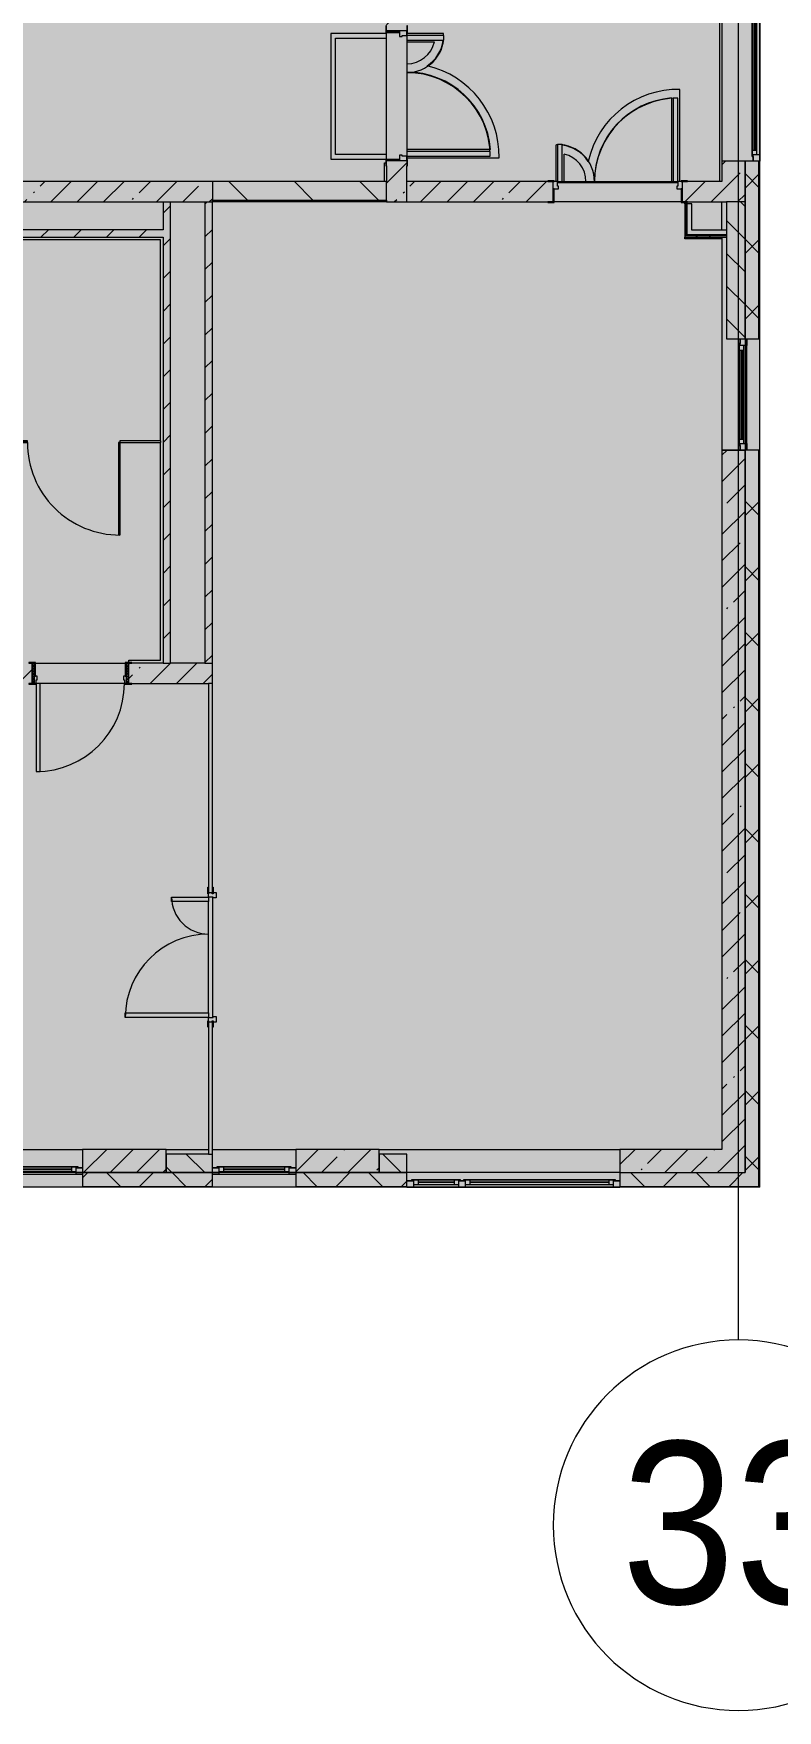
# Model space of a CAD drawing. Header units: millimetres. Extents: x 81773 to 282675, y -8553 to 29000.
# Drawn here: x 265203 to 273233, y -5906 to 12198 of the extents above; entities that cross this region are included whole.
import ezdxf

# ---------------------------------------------------------------- set-up
doc = ezdxf.new("R2010")
doc.units = ezdxf.units.MM
doc.linetypes.add('Осевая', pattern=[3175, 635, -476.25, 1587.5, -476.25])
doc.layers.add('A-DETL-GENF-5', color=7, linetype='Continuous', lineweight=9, true_color=0xc0c0c0, transparency=0.4)
for name, color, linetype, lineweight, true_color in [('A-DOOR-3', 7, 'Continuous', 5, 0xb7b7b7), ('A-DOOR-4', 7, 'Continuous', 5, 0xe2e2e2), ('A-DOOR-5', 7, 'Continuous', 5, 0xaaaaaa), ('A-DOOR-7', 7, 'Continuous', 5, 0x737373), ('A-DOOR-FRAM-2', 7, 'Continuous', 5, 0xe2e2e2), ('A-DOOR-FRAM-3', 7, 'Continuous', 5, 0xb7b7b7), ('A-DOOR-FRAM-4', 7, 'Continuous', 5, 0xaaaaaa), ('A-FLOR-2', 7, 'Continuous', 5, 0xb7b7b7), ('A-GENM-8', 7, 'Continuous', 5, 0x737373), ('A-GENM-9', 7, 'Continuous', 5, 0xe2ddcd), ('A-GLAZ-2', 7, 'Continuous', 5, 0x737373), ('A-WALL-3', 7, 'Continuous', 5, 0x737373), ('A-WALL-4', 7, 'Continuous', 9, 0x737373), ('I-WALL-3', 7, 'Continuous', 9, 0xe7e7e7), ('I-WALL-5', 7, 'Continuous', 5, 0x737373), ('S-COLS-3', 7, 'Continuous', 5, 0x737373)]:
    doc.layers.add(name, color=color, linetype=linetype, lineweight=lineweight, true_color=true_color)
for name, color, linetype, lineweight in [('A-GLAZ-3', 7, 'Continuous', 5), ('A-WALL-2', 7, 'Continuous', 5), ('I-WALL-4', 7, 'Continuous', 5), ('S-COLS-2', 7, 'Continuous', 5), ('Оси', 7, 'Continuous', 9), ('Оси-1', 7, 'Continuous', 20), ('Оси-2', 7, 'Осевая', 9)]:
    doc.layers.add(name, color=color, linetype=linetype, lineweight=lineweight)
doc.styles.add('Arial_1', font='arial.ttf', dxfattribs={"width": 0.9, "height": 1750})
pattern_1 = [(135, (147802.7, 0), (-176.7767, -176.7767), [])]
pattern_2 = [(45, (147802.7, 0), (-176.7767, 176.7767), [])]
pattern_3 = [(45, (147802.7, 0), (-285.1231, 285.1231), []), (45, (148087.8, 0), (-285.1231, 285.1231), [504.031, -100.806, 16.764, -84.042])]
pattern_4 = [(45, (147802.7, 0), (-353.5534, 353.5534), []), (135, (147802.7, 0), (-353.5534, -353.5534), [])]
pattern_5 = [(45, (147802.7, 0), (-530.33, 530.33), []), (135, (147802.7, 0), (-530.33, -530.33), [])]

# ---------------------------------------------------------------- blocks, each defined once
blk = doc.blocks.new('120_Окно_СКБ_1Ст - 120_Окно_СКБ_1Ст 1200х2500_h_ с форточкой 3-24161067-3_3_3_птичка')
at = {"layer": 'A-GLAZ-2'}
for p, q in [((-600, -127), (-600, -57)), ((-600, -57), (-530, -57)), ((600, -57), (-600, -57)), ((-530, -127), (-600, -127)), ((-600, -127), (-550, -127)), ((-530, -127), (-550, -127)), ((-550, -127), (-550, -137)), ((-550, -137), (550, -137)), ((550, -137), (-550, -137)), ((-530, -57), (-530, -127)), ((530, -87), (-530, -87)), ((-530, -87), (-530, -127)), ((-480, -137), (-480, -87)), ((-480, -107), (480, -107)), ((480, -117), (-480, -117)), ((480, -137), (480, -87)), ((530, -127), (530, -57)), ((530, -57), (600, -57)), ((530, -127), (530, -87)), ((600, -127), (530, -127)), ((550, -127), (530, -127)), ((550, -127), (600, -127)), ((550, -137), (550, -127)), ((600, -57), (600, -127))]:
    blk.add_line(p, q, dxfattribs=at)
blk = doc.blocks.new('110_Дверь_СКБ_2Ст - Д-5_п_ Из игровой в коридор-32679362-3_3_3_птичка')
at = {"layer": 'A-DOOR-4'}
for points in [[(612.5, 110), (662.5, 110), (662.5, 1010), (612.5, 1010), (612.5, 481.7)], [(-587.5, 110), (-587.5, 510), (-637.5, 510), (-637.5, 110)], [(712.5, -110), (712.5, 30), (697.5, 30), (697.5, -110)]]:
    blk.add_hatch(color=256, dxfattribs=at).paths.add_polyline_path(points)
h = blk.add_hatch(color=256, dxfattribs=at)
h.paths.add_polyline_path([(652.5, 30), (712.5, 30), (712.5, 110), (662.5, 110), (662.5, 60), (652.5, 60)])
h.paths.add_polyline_path([(-687.5, 30), (-627.5, 30), (-627.5, 60), (-637.5, 60), (-637.5, 110), (-687.5, 110)])
at = {"layer": 'A-DOOR-FRAM-2'}
for points in [[(-672.5, 110), (-672.5, 118), (-742.5, 118), (-742.5, 110)], [(-672.5, -110), (-672.5, 30), (-687.5, 30), (-687.5, -110)], [(767.5, 110), (767.5, 118), (697.5, 118), (697.5, 110)], [(-672.5, -118), (-672.5, -110), (-742.5, -110), (-742.5, -118)], [(767.5, -118), (767.5, -110), (697.5, -110), (697.5, -118)]]:
    blk.add_hatch(color=256, dxfattribs=at).paths.add_polyline_path(points)
at = {"layer": 'A-DOOR-3'}
for p, q in [((662.5, 1010), (612.5, 1010)), ((612.5, 1010), (612.5, 110)), ((662.5, 110), (662.5, 1010)), ((-637.5, 510), (-637.5, 110)), ((-587.5, 510), (-637.5, 510)), ((-587.5, 110), (-587.5, 510)), ((-637.5, 110), (-587.5, 110)), ((612.5, 110), (662.5, 110))]:
    blk.add_line(p, q, dxfattribs=at)
for centre, radius, start, end in [((662.5, 110), 900, 90, 180), ((-637.5, 110), 400, 360, 90)]:
    blk.add_arc(centre, radius, start, end, dxfattribs=at)
at = {"layer": 'A-DOOR-FRAM-3'}
for p, q in [((-672.5, 118), (-742.5, 118)), ((-742.5, 118), (-742.5, 110)), ((-742.5, 110), (-672.5, 110)), ((-637.5, 110), (-687.5, 110)), ((-687.5, 110), (-687.5, 30)), ((-687.5, 30), (-627.5, 30)), ((-672.5, 30), (-687.5, 30)), ((-687.5, 30), (-687.5, -110)), ((-672.5, 110), (-672.5, 118)), ((-672.5, -110), (-672.5, 30)), ((-637.5, 60), (-637.5, 110)), ((-627.5, 60), (-637.5, 60)), ((-627.5, 30), (-627.5, 60)), ((662.5, 60), (652.5, 60)), ((652.5, 60), (652.5, 30)), ((652.5, 30), (712.5, 30)), ((662.5, 110), (662.5, 60)), ((712.5, 110), (662.5, 110)), ((767.5, 118), (697.5, 118)), ((697.5, 118), (697.5, 110)), ((697.5, 110), (767.5, 110)), ((712.5, 30), (697.5, 30)), ((697.5, 30), (697.5, -110)), ((712.5, 30), (712.5, 110)), ((712.5, -110), (712.5, 30)), ((767.5, 110), (767.5, 118)), ((-672.5, -110), (-742.5, -110)), ((-742.5, -110), (-742.5, -118)), ((-742.5, -118), (-672.5, -118)), ((-687.5, -110), (-672.5, -110)), ((-672.5, -118), (-672.5, -110)), ((697.5, -110), (712.5, -110)), ((767.5, -110), (697.5, -110)), ((697.5, -110), (697.5, -118)), ((697.5, -118), (767.5, -118)), ((767.5, -118), (767.5, -110))]:
    blk.add_line(p, q, dxfattribs=at)
blk = doc.blocks.new('110_Дверь_СКБ_2Ст - Д-1_л_Лестничная клетка EIS60 2-V140-3_3_3_птичка')
at = {"layer": 'A-DOOR-4'}
for points in [[(662, 110), (662, 1010), (612, 1010), (612, 110)], [(-588, 510), (-638, 510), (-638, 110), (-588, 110), (-588, 396)], [(712, 30), (698, 30), (698, -110), (712, -110)]]:
    blk.add_hatch(color=256, dxfattribs=at).paths.add_polyline_path(points)
h = blk.add_hatch(color=256, dxfattribs=at)
h.paths.add_polyline_path([(712, 110), (662, 110), (662, 60), (652, 60), (652, 30), (712, 30)])
h.paths.add_polyline_path([(-628, 30), (-628, 60), (-638, 60), (-638, 110), (-688, 110), (-688, 30)])
at = {"layer": 'A-DOOR-FRAM-2'}
for points in [[(-672, 110), (-672, 118), (-743, 118), (-743, 110)], [(-672, 30), (-688, 30), (-688, -110), (-672, -110)], [(768, 110), (768, 118), (698, 118), (698, 110)], [(-672, -110), (-743, -110), (-743, -118), (-672, -118)], [(768, -118), (768, -110), (698, -110), (698, -118)]]:
    blk.add_hatch(color=256, dxfattribs=at).paths.add_polyline_path(points)
at = {"layer": 'A-DOOR-3'}
for p, q in [((662, 1010), (612, 1010)), ((612, 1010), (612, 110)), ((662, 110), (662, 1010)), ((-638, 510), (-638, 110)), ((-588, 510), (-638, 510)), ((-588, 110), (-588, 510)), ((-638, 110), (-588, 110)), ((612, 110), (662, 110))]:
    blk.add_line(p, q, dxfattribs=at)
for centre, radius, start, end in [((662, 110), 900, 90, 180), ((-638, 110), 400, 360, 90)]:
    blk.add_arc(centre, radius, start, end, dxfattribs=at)
at = {"layer": 'A-DOOR-FRAM-3'}
for p, q in [((-672, 118), (-743, 118)), ((-743, 118), (-743, 110)), ((-743, 110), (-672, 110)), ((-638, 110), (-688, 110)), ((-688, 110), (-688, 30)), ((-688, 30), (-628, 30)), ((-672, 30), (-688, 30)), ((-688, 30), (-688, -110)), ((-672, 110), (-672, 118)), ((-672, -110), (-672, 30)), ((-638, 60), (-638, 110)), ((-628, 60), (-638, 60)), ((-628, 30), (-628, 60)), ((662, 60), (652, 60)), ((652, 60), (652, 30)), ((652, 30), (712, 30)), ((662, 110), (662, 60)), ((712, 110), (662, 110)), ((768, 118), (698, 118)), ((698, 118), (698, 110)), ((698, 110), (768, 110)), ((712, 30), (698, 30)), ((698, 30), (698, -110)), ((712, 30), (712, 110)), ((712, -110), (712, 30)), ((768, 110), (768, 118)), ((-672, -110), (-743, -110)), ((-743, -110), (-743, -118)), ((-743, -118), (-672, -118)), ((-688, -110), (-672, -110)), ((-672, -118), (-672, -110)), ((698, -110), (712, -110)), ((768, -110), (698, -110)), ((698, -110), (698, -118)), ((698, -118), (768, -118)), ((768, -118), (768, -110))]:
    blk.add_line(p, q, dxfattribs=at)
blk = doc.blocks.new('110_Дверь_СКБ_1Ст_Внутренняя1 - Д-7а_л__950x2100h_Туалет-V141-3_3_3_птичка')
at = {"layer": 'A-DOOR-4'}
h = blk.add_hatch(color=256, dxfattribs=at)
h.paths.add_polyline_path([(487.5, 110), (487.5, 70), (477.5, 70), (477.5, 30), (512.5, 30), (512.5, 110)])
h.paths.add_polyline_path([(-462.5, 110), (-487.5, 110), (-487.5, 30), (-452.5, 30), (-452.5, 70), (-462.5, 70)])
at = {"layer": 'A-DOOR-5'}
h = blk.add_hatch(dxfattribs=at)
h.set_pattern_fill('FP_12', color=256, style=0, pattern_type=2)
h.set_pattern_definition([(135, (1776.41, 174.685), (-14.14214, -14.14214), []), (225, (1776.41, 174.685), (14.14214, -14.14214), [])])
h.paths.add_polyline_path([(537.5, 110), (512.5, 110), (512.5, -110), (537.5, -110)])
at = {"layer": 'A-DOOR-FRAM-2'}
for points in [[(447.5, 1060), (447.5, 110), (487.5, 110), (487.5, 1060)], [(-542.5, 118), (-542.5, 110), (-472.5, 110), (-472.5, 118)], [(-472.5, 30), (-487.5, 30), (-487.5, -110), (-472.5, -110)], [(567.5, 118), (497.5, 118), (497.5, 110), (567.5, 110)], [(512.5, 30), (497.5, 30), (497.5, -110), (512.5, -110)], [(-542.5, -110), (-542.5, -118), (-472.5, -118), (-472.5, -110)], [(567.5, -110), (497.5, -110), (497.5, -118), (567.5, -118)]]:
    blk.add_hatch(color=256, dxfattribs=at).paths.add_polyline_path(points)
at = {"layer": 'A-DOOR-FRAM-4'}
h = blk.add_hatch(dxfattribs=at)
h.set_pattern_fill('FP_13', color=256, style=0, pattern_type=2)
h.set_pattern_definition([(45, (-346.384, 174.685), (-14.1421, 14.1421), []), (135, (-346.384, 174.685), (-14.1421, -14.1421), [])])
h.paths.add_polyline_path([(-487.5, 110), (-512.5, 110), (-512.5, -110), (-487.5, -110)])
at = {"layer": 'A-DOOR-3'}
for p, q in [((487.5, 1060), (447.5, 1060)), ((447.5, 1060), (447.5, 110)), ((487.5, 110), (487.5, 1060)), ((447.5, 110), (487.5, 110))]:
    blk.add_line(p, q, dxfattribs=at)
blk.add_arc((487.5, 110), 950, 90, 180, dxfattribs=at)
at = {"layer": 'A-DOOR-FRAM-3'}
for p, q in [((-472.5, 118), (-542.5, 118)), ((-542.5, 118), (-542.5, 110)), ((-542.5, 110), (-472.5, 110)), ((-487.5, 110), (-512.5, 110)), ((-512.5, 110), (-512.5, -110)), ((-462.5, 110), (-487.5, 110)), ((-487.5, 110), (-487.5, 30)), ((-487.5, -110), (-487.5, 110)), ((-472.5, 110), (-487.5, 110)), ((-487.5, 110), (-487.5, 109)), ((-487.5, 109), (-472.5, 109)), ((-487.5, 30), (-452.5, 30)), ((-472.5, 30), (-487.5, 30)), ((-487.5, 30), (-487.5, -110)), ((-472.5, 110), (-472.5, 118)), ((-472.5, 109), (-472.5, 110)), ((-472.5, -110), (-472.5, 30)), ((-462.5, 70), (-462.5, 110)), ((-452.5, 70), (-462.5, 70)), ((-452.5, 30), (-452.5, 70)), ((487.5, 70), (477.5, 70)), ((477.5, 70), (477.5, 30)), ((477.5, 30), (512.5, 30)), ((487.5, 110), (487.5, 70)), ((512.5, 110), (487.5, 110)), ((567.5, 118), (497.5, 118)), ((497.5, 118), (497.5, 110)), ((512.5, 110), (497.5, 110)), ((497.5, 110), (497.5, 109)), ((497.5, 110), (567.5, 110)), ((497.5, 109), (512.5, 109)), ((512.5, 30), (497.5, 30)), ((497.5, 30), (497.5, -110)), ((512.5, 30), (512.5, 110)), ((537.5, 110), (512.5, 110)), ((512.5, 110), (512.5, -110)), ((512.5, 109), (512.5, 110)), ((512.5, -110), (512.5, 30)), ((537.5, -110), (537.5, 110)), ((567.5, 110), (567.5, 118)), ((-472.5, -110), (-542.5, -110)), ((-542.5, -110), (-542.5, -118)), ((-542.5, -118), (-472.5, -118)), ((-512.5, -110), (-487.5, -110)), ((-487.5, -110), (-472.5, -110)), ((-472.5, -118), (-472.5, -110)), ((497.5, -110), (512.5, -110)), ((567.5, -110), (497.5, -110)), ((497.5, -110), (497.5, -118)), ((497.5, -118), (567.5, -118)), ((512.5, -110), (537.5, -110)), ((567.5, -118), (567.5, -110))]:
    blk.add_line(p, q, dxfattribs=at)
blk = doc.blocks.new('120_Окно_СКБ_1Ст - 120_Окно_СКБ_1Ст 900х2500_h_ с форточкой-22876038-3_3_3_птичка')
at = {"layer": 'A-GLAZ-2'}
for p, q in [((-450, -127), (-450, -57)), ((-450, -57), (-380, -57)), ((450, -57), (-450, -57)), ((-380, -127), (-450, -127)), ((-450, -127), (-400, -127)), ((-380, -127), (-400, -127)), ((-400, -127), (-400, -137)), ((-400, -137), (400, -137)), ((400, -137), (-400, -137)), ((-380, -57), (-380, -127)), ((380, -87), (-380, -87)), ((-380, -87), (-380, -127)), ((-330, -137), (-330, -87)), ((-330, -107), (330, -107)), ((330, -117), (-330, -117)), ((330, -137), (330, -87)), ((380, -127), (380, -57)), ((380, -57), (450, -57)), ((380, -127), (380, -87)), ((450, -127), (380, -127)), ((400, -127), (380, -127)), ((400, -127), (450, -127)), ((400, -137), (400, -127)), ((450, -57), (450, -127))]:
    blk.add_line(p, q, dxfattribs=at)
blk = doc.blocks.new('120_Окно_СКБ_2Ст_Фрамуга сверху - 120_Окно_СКБ_2Ст_2300х2500_h_ ДОО-22877115-3_3_3_птичка')
at = {"layer": 'A-GLAZ-2'}
for p, q in [((-1150, 13), (-1150, 83)), ((-1150, 83), (-1080, 83)), ((1150, 83), (-1150, 83)), ((-1080, 13), (-1150, 13)), ((-1150, 13), (-1100, 13)), ((-1080, 13), (-1100, 13)), ((-1100, 13), (-1100, 3)), ((-1100, 3), (540, 3)), ((540, 3), (-1100, 3)), ((-1080, 83), (-1080, 13)), ((-1080, 83), (1080, 83)), ((520, 53), (-1080, 53)), ((-1080, 53), (-1080, 13)), ((-1030, 3), (-1030, 53)), ((-1030, 33), (470, 33)), ((470, 23), (-1030, 23)), ((470, 3), (470, 53)), ((520, 13), (520, 83)), ((520, 83), (590, 83)), ((520, 13), (520, 53)), ((590, 13), (520, 13)), ((540, 13), (520, 13)), ((540, 13), (570, 13)), ((540, 13), (570, 13)), ((540, 3), (540, 13)), ((590, 13), (570, 13)), ((570, 13), (570, 3)), ((570, 3), (1100, 3)), ((1100, 3), (570, 3)), ((590, 83), (590, 13)), ((1080, 53), (590, 53)), ((590, 53), (590, 13)), ((640, 3), (640, 53)), ((640, 33), (1030, 33)), ((1030, 23), (640, 23)), ((1030, 3), (1030, 53)), ((1080, 13), (1080, 83)), ((1080, 83), (1150, 83)), ((1080, 13), (1080, 53)), ((1150, 13), (1080, 13)), ((1100, 13), (1080, 13)), ((1100, 13), (1150, 13)), ((1100, 3), (1100, 13)), ((1150, 83), (1150, 13))]:
    blk.add_line(p, q, dxfattribs=at)
blk = doc.blocks.new('120_Окно_СКБ_2Ст_Фрамуга сверху - 120_Окно_СКБ_2Ст_2300х2500_h_ ДОО 2-24160916-3_3_3_птичка')
at = {"layer": 'A-GLAZ-2'}
for p, q in [((-1150, 13), (-1150, 78)), ((-1080, 13), (-1150, 13)), ((-1150, 13), (-540, 13)), ((-1080, 78), (-1080, 13)), ((-590, 53), (-1080, 53)), ((-590, 43), (-1080, 43)), ((-1080, 13), (-540, 13)), ((-590, 13), (-590, 78)), ((-520, 13), (-590, 13)), ((-520, 13), (-540, 13)), ((-540, 13), (-540, 3)), ((-540, 3), (1100, 3)), ((1100, 3), (-540, 3)), ((-520, 78), (-520, 13)), ((1080, 53), (-520, 53)), ((-520, 53), (-520, 13)), ((-470, 3), (-470, 53)), ((-470, 33), (1030, 33)), ((1030, 23), (-470, 23)), ((1030, 3), (1030, 53)), ((1080, 13), (1080, 78)), ((1080, 13), (1080, 53)), ((1150, 13), (1080, 13)), ((1100, 13), (1080, 13)), ((1100, 13), (1150, 13)), ((1100, 3), (1100, 13)), ((1150, 78), (1150, 13))]:
    blk.add_line(p, q, dxfattribs=at)
at = {"layer": 'A-GLAZ-3'}
for p, q in [((-1150, 83), (-1080, 83)), ((1150, 83), (-1150, 83)), ((-1080, 83), (1080, 83)), ((-590, 83), (-520, 83)), ((1080, 83), (1150, 83))]:
    blk.add_line(p, q, dxfattribs=at)
blk = doc.blocks.new('131_Сантехническая перегородка_Дверь МГН 2 - СД-1-V257-3_3_3_птичка')
at = {"layer": 'A-GENM-9'}
for points in [[(-430, 8), (-430, -8), (10, -8), (10, 8)], [(1010, 8), (1010, -8), (1110, -8), (1110, 8)]]:
    blk.add_hatch(color=256, dxfattribs=at).paths.add_polyline_path(points)
at = {"layer": 'A-DOOR-7'}
for p, q in [((10, 1008), (26, 1008)), ((10, 8), (10, 1008)), ((26, 8), (26, 1008)), ((10, 8), (26, 8))]:
    blk.add_line(p, q, dxfattribs=at)
blk.add_arc((10, 8), 1000, 360, 90, dxfattribs=at)
at = {"layer": 'A-GENM-8'}
for p, q in [((10, 8), (-430, 8)), ((-430, 8), (-430, -8)), ((10, -8), (10, 8)), ((1110, 8), (1010, 8)), ((1010, 8), (1010, -8)), ((1110, -8), (1110, 8)), ((-430, -8), (10, -8)), ((1010, -8), (1110, -8))]:
    blk.add_line(p, q, dxfattribs=at)
blk = doc.blocks.new('110_Дверь_СКБ_2Ст - Д-5_п__в составе перегородки _не входит в спец__-32680317-3_3_3_птичка')
at = {"layer": 'A-DOOR-4'}
h = blk.add_hatch(color=256, dxfattribs=at)
h.paths.add_polyline_path([(712, -20), (712, 60), (652, 60), (652, 30), (662, 30), (662, -20)])
h.paths.add_polyline_path([(-628, 30), (-628, 60), (-688, 60), (-688, -20), (-638, -20), (-638, 30)])
for points in [[(-588, -420), (-588, -20), (-638, -20), (-638, -420)], [(662, -920), (662, -20), (612, -20), (612, -920)]]:
    blk.add_hatch(color=256, dxfattribs=at).paths.add_polyline_path(points)
at = {"layer": 'A-DOOR-FRAM-2'}
for points in [[(-672, 28), (-743, 28), (-743, 20), (-672, 20)], [(768, 28), (698, 28), (698, 20), (768, 20)], [(-672, -20), (-743, -20), (-743, -28), (-672, -28)], [(768, -20), (698, -20), (698, -28), (768, -24)]]:
    blk.add_hatch(color=256, dxfattribs=at).paths.add_polyline_path(points)
at = {"layer": 'A-DOOR-3'}
for p, q in [((-638, -20), (-588, -20)), ((-638, -420), (-638, -20)), ((-588, -20), (-588, -420)), ((612, -20), (662, -20)), ((612, -920), (612, -20)), ((662, -20), (662, -920)), ((-588, -420), (-638, -420)), ((662, -920), (612, -920))]:
    blk.add_line(p, q, dxfattribs=at)
for centre, radius, start, end in [((-638, -20), 400, 270, 0), ((662, -20), 900, 180, 270)]:
    blk.add_arc(centre, radius, start, end, dxfattribs=at)
at = {"layer": 'A-DOOR-FRAM-3'}
for p, q in [((-743, 28), (-672, 28)), ((-743, 20), (-743, 28)), ((-672, 20), (-743, 20)), ((-688, 60), (-628, 60)), ((-688, -20), (-688, 60)), ((-688, 20), (-672, 20)), ((-688, 19), (-688, 20)), ((-672, 19), (-688, 19)), ((-672, 28), (-672, 20)), ((-672, 20), (-672, 19)), ((-638, 30), (-638, -20)), ((-628, 30), (-638, 30)), ((-628, 60), (-628, 30)), ((652, 60), (712, 60)), ((652, 30), (652, 60)), ((662, 30), (652, 30)), ((662, -20), (662, 30)), ((698, 20), (698, 28)), ((698, 28), (768, 28)), ((698, 19), (698, 20)), ((698, 20), (712, 20)), ((768, 20), (698, 20)), ((712, 19), (698, 19)), ((712, 60), (712, -20)), ((712, 20), (712, 19)), ((768, 28), (768, 20)), ((-743, -20), (-672, -20)), ((-743, -28), (-743, -20)), ((-672, -28), (-743, -28)), ((-638, -20), (-688, -20)), ((-672, -20), (-672, -28)), ((712, -20), (662, -20)), ((698, -28), (698, -20)), ((698, -20), (768, -20)), ((766, -28), (698, -28))]:
    blk.add_line(p, q, dxfattribs=at)
blk = doc.blocks.new('Ось сетки - D8-29747960-3_3_3_птичка')
at = {"layer": 'Оси-1'}
for start, end in [(360, 180), (180, 360)]:
    blk.add_arc((0, 0), 4, start, end, dxfattribs=at)

msp = doc.modelspace()

# ---------------------------------------------------------------- hatches: boundary and pattern name
at = {"layer": 'A-DETL-GENF-5'}
msp.add_hatch(color=256, dxfattribs=at).paths.add_polyline_path([(269518.6, -258), (273035.7, -258), (273035.7, 21479), (241135.7, 21479), (241135.7, 27379), (232372.7, 27379), (232372.7, 10208.3), (237012.7, 10208.3), (237012.7, -258), (268458.9, -258)])
at = {"layer": 'A-WALL-2'}
h = msp.add_hatch(dxfattribs=at)
h.set_pattern_fill('FP_84', color=256, style=0, pattern_type=2)
h.set_pattern_definition(pattern_4)
h.paths.add_polyline_path([(273024, -250), (273032.7, -250), (273032.7, 7700), (272882.7, 7700), (272882.7, -250), (273008.2, -250)])
h.paths.add_polyline_path([(273032.7, 8900), (273032.7, 10820), (272882.7, 10820), (272882.7, 8900)])
h.paths.add_polyline_path([(273032.7, 13120), (273032.7, 21400), (272882.7, 21400), (272882.7, 13120)])
h = msp.add_hatch(dxfattribs=at)
h.set_pattern_fill('FP_82', color=256, style=0, pattern_type=2)
h.set_pattern_definition(pattern_1)
h.paths.add_polyline_path([(272882.7, 8900), (272882.7, 10380), (272682.7, 10380), (272682.7, 8900), (272697.6, 8900)])
h = msp.add_hatch(dxfattribs=at)
h.set_pattern_fill('FP_82', color=256, style=0, pattern_type=2)
h.set_pattern_definition(pattern_1)
h.paths.add_polyline_path([(269232.7, -100), (269232.7, 100), (268932.7, 100), (268932.7, -100)])
h.paths.add_polyline_path([(263782.7, -100), (264832.7, -100), (264832.7, 100), (263782.7, 100)])
h.paths.add_polyline_path([(257632.7, -100), (257632.7, 100), (256732.7, 100), (256732.7, -100), (257332.4, -100)])
h.paths.add_polyline_path([(267132.7, -100), (267132.7, 100), (266632.7, 100), (266632.7, -100), (266869.4, -100)])
h.paths.add_polyline_path([(258532.7, -100), (259432.7, -100), (259432.7, 100), (258532.7, 100)])
h.paths.add_polyline_path([(261482.7, -100), (261482.7, 100), (261232.7, 100), (261232.7, -100)])
h.paths.add_polyline_path([(242496.9, -100), (242582.7, -100), (242582.7, 100), (242332.7, 100), (242332.7, -100)])
h.paths.add_polyline_path([(248632.7, -100), (249532.7, -100), (249532.7, 100), (248632.7, 100)])
h.paths.add_polyline_path([(244882.7, -100), (245932.7, -100), (245932.7, 100), (244882.7, 100)])
h.paths.add_polyline_path([(253623.5, -100), (254032.7, -100), (254032.7, 100), (252982.7, 100), (252982.7, -100)])
h.paths.add_polyline_path([(250682.7, -100), (250682.7, 100), (250432.7, 100), (250432.7, -100), (250444.5, -100)])
h.paths.add_polyline_path([(239732.7, -100), (240532.7, -100), (240532.7, 100), (239732.7, 100)])
h = msp.add_hatch(dxfattribs=at)
h.set_pattern_fill('FP_84', color=256, style=0, pattern_type=2)
h.set_pattern_definition(pattern_4)
h.paths.add_polyline_path([(271637.9, -250), (272882.7, -250), (272882.7, -100), (271532.7, -100), (271532.7, -250)])
h.paths.add_polyline_path([(268458.9, -250), (269232.7, -250), (269232.7, -100), (268032.7, -100), (268032.7, -250)])
h.paths.add_polyline_path([(257632.7, -250), (257632.7, -100), (256732.7, -100), (256732.7, -250), (257332.4, -250)])
h.paths.add_polyline_path([(258532.7, -250), (259432.7, -250), (259432.7, -100), (258532.7, -100)])
h.paths.add_polyline_path([(255742.8, -250), (255832.7, -250), (255832.7, -100), (254932.7, -100), (254932.7, -250)])
h.paths.add_polyline_path([(260332.7, -250), (261482.7, -250), (261482.7, -100), (260332.7, -100)])
h.paths.add_polyline_path([(267132.7, -250), (267132.7, -100), (265732.7, -100), (265732.7, -250), (266869.4, -250)])
h.paths.add_polyline_path([(263782.7, -250), (264832.7, -250), (264832.7, -100), (263782.7, -100)])
h.paths.add_polyline_path([(248632.7, -250), (250682.7, -250), (250682.7, -100), (248632.7, -100)])
h.paths.add_polyline_path([(242582.7, -250), (242582.7, -100), (241432.7, -100), (241432.7, -250), (242496.9, -250)])
h.paths.add_polyline_path([(244882.7, -250), (245932.7, -250), (245932.7, -100), (244882.7, -100)])
h.paths.add_polyline_path([(247732.7, -250), (247732.7, -100), (246832.7, -100), (246832.7, -250), (247265.5, -250)])
h.paths.add_polyline_path([(253623.5, -250), (254032.7, -250), (254032.7, -100), (252982.7, -100), (252982.7, -250)])
h.paths.add_polyline_path([(239847.8, -250), (240532.7, -250), (240532.7, -100), (239732.7, -100), (239732.7, -250)])
h.paths.add_polyline_path([(238832.7, -250), (238832.7, -100), (237012.7, -100), (237012.7, -250), (238788.1, -250)])
at = {"layer": 'I-WALL-3'}
for points in [[(272307.7, 10025), (272307.7, 10360), (272257.7, 10360), (272257.7, 10025)], [(272682.7, 10025), (272682.7, 10075), (272307.7, 10075), (272307.7, 10025)]]:
    msp.add_hatch(color=256, dxfattribs=at).paths.add_polyline_path(points)
at = {"layer": 'I-WALL-4'}
h = msp.add_hatch(dxfattribs=at)
h.set_pattern_fill('FP_80', color=256, style=0, pattern_type=2)
h.set_pattern_definition(pattern_3)
h.paths.add_polyline_path([(272632.7, 10600), (272882.7, 10600), (272882.7, 10820), (272632.7, 10820)])
h.paths.add_polyline_path([(272882.7, 13120), (272882.7, 21400), (272632.7, 21400), (272632.7, 13120)])
h = msp.add_hatch(dxfattribs=at)
h.set_pattern_fill('FP_80', color=256, style=0, pattern_type=2)
h.set_pattern_definition(pattern_3)
h.paths.add_polyline_path([(269232.7, 10380), (269232.7, 10825), (269012.7, 10825), (269012.7, 10380)])
h.paths.add_polyline_path([(269232.7, 12225), (269232.7, 13400), (269012.7, 13400), (269012.7, 12225), (269182.7, 12225)])
h.paths.add_polyline_path([(269232.7, 13900), (269232.7, 18600), (269012.7, 18600), (269012.7, 13900), (269024.7, 13900)])
h.paths.add_polyline_path([(269232.3, 19100), (269232.7, 19100), (269232.7, 19110), (269012.7, 19110), (269012.7, 19100)])
h = msp.add_hatch(dxfattribs=at)
h.set_pattern_fill('FP_83', color=256, style=0, pattern_type=2)
h.set_pattern_definition([(135, (147802.7, 0), (-353.5534, -353.5534), [])])
h.paths.add_polyline_path([(268458.9, 10400), (269012.7, 10400), (269012.7, 10600), (267132.7, 10600), (267132.7, 10400)])
h.paths.add_polyline_path([(255213, 10400), (255507.7, 10400), (255507.7, 10600), (255152.7, 10600), (255152.7, 10400)])
h.paths.add_polyline_path([(257862.2, 10400), (258032.7, 10400), (258032.7, 10600), (256907.7, 10600), (256907.7, 10400), (257852.7, 10400)])
h.paths.add_polyline_path([(259451.7, 10400), (259732.7, 10400), (259732.7, 10600), (258982.7, 10600), (258982.7, 10400), (259012.7, 10400)])
h = msp.add_hatch(dxfattribs=at)
h.set_pattern_fill('FP_80', color=256, style=0, pattern_type=2)
h.set_pattern_definition(pattern_3)
h.paths.add_polyline_path([(267132.7, 10380), (267132.7, 10600), (259732.7, 10600), (259732.7, 10380), (266339.6, 10380)])
h = msp.add_hatch(dxfattribs=at)
h.set_pattern_fill('FP_80', color=256, style=0, pattern_type=2)
h.set_pattern_definition(pattern_3)
h.paths.add_polyline_path([(272441, 10380), (272882.7, 10380), (272882.7, 10600), (272207.7, 10600), (272207.7, 10380), (272262.7, 10380)])
h.paths.add_polyline_path([(269518.6, 10380), (270807.7, 10380), (270807.7, 10600), (269232.7, 10600), (269232.7, 10380)])
h = msp.add_hatch(dxfattribs=at)
h.set_pattern_fill('FP_85', color=256, style=0, pattern_type=2)
h.set_pattern_definition(pattern_2)
h.paths.add_polyline_path([(266602.7, 5400), (266682.7, 5400), (266682.7, 10380), (266602.7, 10380), (266602.7, 5646.2)])
h = msp.add_hatch(dxfattribs=at)
h.set_pattern_fill('FP_85', color=256, style=0, pattern_type=2)
h.set_pattern_definition(pattern_2)
h.paths.add_polyline_path([(267132.7, 5400), (267132.7, 10380), (267052.7, 10380), (267052.7, 5400)])
h = msp.add_hatch(dxfattribs=at)
h.set_pattern_fill('FP_155', color=256, style=0, pattern_type=2)
h.set_pattern_definition(pattern_5)
h.paths.add_polyline_path([(272245.2, 10000), (272245.2, 10360), (272232.7, 10360), (272232.7, 10000)])
h = msp.add_hatch(dxfattribs=at)
h.set_pattern_fill('FP_155', color=256, style=0, pattern_type=2)
h.set_pattern_definition(pattern_5)
h.paths.add_polyline_path([(272257.7, 10012.5), (272257.7, 10360), (272245.2, 10360), (272245.2, 10012.5)])
h = msp.add_hatch(dxfattribs=at)
h.set_pattern_fill('FP_85', color=256, style=0, pattern_type=2)
h.set_pattern_definition(pattern_2)
h.paths.add_polyline_path([(262100.9, 10000), (266602.7, 10000), (266602.7, 10080), (259812.7, 10080), (259812.7, 10000), (259981.5, 10000)])
h = msp.add_hatch(dxfattribs=at)
h.set_pattern_fill('FP_155', color=256, style=0, pattern_type=2)
h.set_pattern_definition(pattern_5)
h.paths.add_polyline_path([(272245.2, 10000), (272682.7, 10000), (272682.7, 10012.5), (272245.2, 10012.5)])
h = msp.add_hatch(dxfattribs=at)
h.set_pattern_fill('FP_155', color=256, style=0, pattern_type=2)
h.set_pattern_definition(pattern_5)
h.paths.add_polyline_path([(272257.7, 10012.5), (272682.7, 10012.5), (272682.7, 10025), (272257.7, 10025)])
h = msp.add_hatch(dxfattribs=at)
h.set_pattern_fill('FP_80', color=256, style=0, pattern_type=2)
h.set_pattern_definition(pattern_3)
h.paths.add_polyline_path([(272882.7, -100), (272882.7, 7700), (272632.7, 7700), (272632.7, -100), (272803.8, -100)])
h = msp.add_hatch(dxfattribs=at)
h.set_pattern_fill('FP_80', color=256, style=0, pattern_type=2)
h.set_pattern_definition(pattern_3)
h.paths.add_polyline_path([(267132.7, 5180), (267132.7, 5400), (266232.7, 5400), (266232.7, 5180), (267092.7, 5180)])
h.paths.add_polyline_path([(259732.7, 5180), (265182.7, 5180), (265182.7, 5400), (259732.7, 5400)])
h = msp.add_hatch(dxfattribs=at)
h.set_pattern_fill('FP_80', color=256, style=0, pattern_type=2)
h.set_pattern_definition(pattern_3)
h.paths.add_polyline_path([(272491.9, -100), (272632.7, -100), (272632.7, 150), (271532.7, 150), (271532.7, -100), (271637.9, -100)])
at = {"layer": 'S-COLS-2'}
h = msp.add_hatch(dxfattribs=at)
h.set_pattern_fill('FP_80', color=256, style=0, pattern_type=2)
h.set_pattern_definition(pattern_3)
h.paths.add_polyline_path([(266632.7, -100), (266632.7, 150), (265732.7, 150), (265732.7, -100), (266339.6, -100)])
h = msp.add_hatch(dxfattribs=at)
h.set_pattern_fill('FP_80', color=256, style=0, pattern_type=2)
h.set_pattern_definition(pattern_3)
h.paths.add_polyline_path([(268932.7, -100), (268932.7, 150), (268032.7, 150), (268032.7, -100), (268458.9, -100)])

# ---------------------------------------------------------------- linework, layer by layer
at = {"layer": 'A-FLOR-2'}
for p, q in [((272611.7, 10600), (272611.7, 13450)), ((268412.7, 12197.6), (268412.7, 10840)), ((269012.7, 12197.6), (268412.7, 12197.6)), ((268462.7, 10890), (268462.7, 12147.6)), ((268462.7, 12147.6), (269012.7, 12147.6)), ((269012.7, 12147.6), (269012.7, 12197.6)), ((269627.4, 12197.6), (269233, 12197.6)), ((269233, 12197.6), (269233, 12175)), ((269233, 12125), (269233, 12107.6)), ((269233, 12107.6), (269530.1, 12107.6)), ((269233, 11871.4), (269233, 11781.4)), ((272180.5, 10600), (272180.5, 11594.3)), ((272090.5, 11501.8), (272090.5, 10599.5)), ((269012.7, 10890), (268462.7, 10890)), ((269012.7, 10840), (269012.7, 10890)), ((270135.3, 10946.4), (269233, 10946.4)), ((269233, 10946.4), (269233, 10925)), ((269233, 10875), (269233, 10856.4)), ((270839.4, 10993.9), (270839.4, 10600)), ((270929.4, 10599.5), (270929.4, 10896.6)), ((268412.7, 10840), (269004.7, 10840)), ((268991.7, 10800), (269004.7, 10800)), ((268991.7, 10600), (268991.7, 10800)), ((269233, 10856.4), (270227.8, 10856.4)), ((270857.7, 10599.5), (270929.4, 10599.5)), ((270857.7, 10590), (272157.7, 10590)), ((271165.5, 10599.5), (271255.5, 10599.5)), ((272090.5, 10599.5), (272157.7, 10599.5)), ((269012.7, 10380), (267132.7, 10380)), ((272232.7, 10360), (272232.7, 10372)), ((266571.7, 9969), (265032.2, 9969)), ((266571.7, 7799), (266571.7, 9969)), ((272232.7, 9980), (272232.7, 10000)), ((272632.7, 9980), (272232.7, 9980)), ((266571.7, 5431), (266571.7, 7783)), ((266232.7, 5408), (266232.7, 5431)), ((266232.7, 5431), (266571.7, 5431))]:
    msp.add_line(p, q, dxfattribs=at)
for centre, radius, start, end in [((269233, 12176.4), 395, 359.78737, 3.07201), ((269233, 12176.4), 305, 270, 346.9573), ((269233, 12176.4), 395, 303.54048, 352.50848), ((269233, 10876.4), 905, 4.43687, 90), ((269233, 10876.4), 995, 358.8489, 77.32946), ((272160.5, 10599.5), 995, 88.8489, 167.32946), ((272160.5, 10599.5), 905, 94.43687, 180), ((270860.5, 10599.5), 395, 90.40773, 93.07201), ((270860.5, 10599.5), 395, 33.54048, 83.14192), ((270860.5, 10599.5), 305, 0, 76.9573)]:
    msp.add_arc(centre, radius, start, end, dxfattribs=at)
at = {"layer": 'A-WALL-2'}
for p, q in [((273040.7, 7700), (273040.7, 21558)), ((273040.7, -258), (273040.7, 7700))]:
    msp.add_line(p, q, dxfattribs=at)
at = {"layer": 'A-WALL-3'}
for p, q in [((273035.7, 10820), (272882.7, 10820)), ((272882.7, 10600), (272882.7, 10380)), ((272682.7, 10380), (272682.7, 8900)), ((272682.7, 8900), (272882.7, 8900)), ((272882.7, 8900), (273035.7, 8900)), ((272882.7, 8900), (272882.7, -100)), ((273035.7, 7700), (272882.7, 7700)), ((267092.7, 100), (266632.7, 100)), ((266632.7, 100), (266632.7, -100)), ((267132.7, -258), (267132.7, 100)), ((269232.7, 100), (268932.7, 100)), ((268932.7, 100), (268932.7, -100)), ((269232.7, -258), (269232.7, 100)), ((266632.7, -100), (265732.7, -100)), ((265732.7, -100), (265732.7, -258)), ((268932.7, -100), (268032.7, -100)), ((268032.7, -100), (268032.7, -258)), ((271532.7, -100), (271532.7, -258)), ((271532.7, -100), (272882.7, -100)), ((273040.7, -258), (259432.7, -258))]:
    msp.add_line(p, q, dxfattribs=at)
at = {"layer": 'A-WALL-4'}
for p, q in [((272882.7, 10820), (272882.7, 10600)), ((272882.7, 10600), (272882.7, 10820)), ((273032.7, 8900), (273032.7, 10820)), ((273035.7, 8900), (273035.7, 10820)), ((267132.7, 10600), (267132.7, 10400)), ((269012.7, 10400), (269012.7, 10600)), ((272245.2, 10012.5), (272245.2, 10360)), ((272257.7, 10025), (272257.7, 10360)), ((272882.7, 10380), (272682.7, 10380)), ((272882.7, 10380), (272882.7, 8900)), ((272882.7, 8900), (272882.7, 10380)), ((272682.7, 10012.5), (272245.2, 10012.5)), ((272682.7, 10025), (272257.7, 10025)), ((273032.7, -250), (273032.7, 7700)), ((273035.7, -253), (273035.7, 7700)), ((266602.7, 5400), (266682.7, 5400)), ((267052.7, 5400), (267132.7, 5400)), ((267132.7, 5180), (267092.7, 5180)), ((267092.7, 100), (267132.7, 100)), ((266632.7, -100), (267132.7, -100)), ((267132.7, -100), (266632.7, -100)), ((268932.7, -100), (269232.7, -100)), ((269232.7, -100), (268932.7, -100)), ((265732.7, -250), (267132.7, -250)), ((265732.7, -253), (267132.7, -253)), ((268032.7, -250), (269232.7, -250)), ((268032.7, -253), (269232.7, -253)), ((271532.7, -250), (273032.7, -250)), ((271532.7, -253), (273028.4, -253)), ((273035.7, -253), (273032.7, -253))]:
    msp.add_line(p, q, dxfattribs=at)
at = {"layer": 'I-WALL-5'}
for p, q in [((272632.7, 18850), (272632.7, 10600)), ((269012.7, 10890), (269012.7, 12147.6)), ((269232.7, 12125), (269232.7, 10925)), ((269012.7, 10770), (269012.7, 10600)), ((269232.7, 10380), (269232.7, 10770)), ((272882.7, 10820), (272632.7, 10820)), ((269012.7, 10600), (259012.7, 10600)), ((270752.7, 10600), (269232.7, 10600)), ((270929.4, 10600), (271165.5, 10600)), ((271254.7, 10600), (272090.5, 10600)), ((272632.7, 10600), (272262.7, 10600)), ((272882.7, 10380), (272882.7, 10600)), ((259812.7, 10380), (267132.7, 10380)), ((266602.7, 10380), (266602.7, 10080)), ((266682.7, 5400), (266682.7, 10380)), ((267052.7, 10380), (267052.7, 5400)), ((267132.7, 10400), (269012.7, 10400)), ((267132.7, 2980), (267132.7, 10400)), ((269012.7, 10400), (269012.7, 10380)), ((269012.7, 10380), (270752.7, 10380)), ((272192.7, 10380), (270822.7, 10380)), ((272232.7, 10360), (272232.7, 10000)), ((272307.7, 10360), (272232.7, 10360)), ((272262.7, 10380), (272682.7, 10380)), ((272307.7, 10075), (272307.7, 10360)), ((272632.7, 10075), (272632.7, 10380)), ((266602.7, 10080), (259812.7, 10080)), ((259812.7, 10000), (266602.7, 10000)), ((266602.7, 10000), (266602.7, 5400)), ((272232.7, 10000), (272682.7, 10000)), ((272682.7, 10075), (272307.7, 10075)), ((272632.7, 10000), (272632.7, 150)), ((272882.7, 8900), (272882.7, 7701)), ((272632.7, 7701), (272882.7, 7701)), ((272882.7, 7700), (272632.7, 7700)), ((272882.7, -100), (272882.7, 7700)), ((265222.7, 5400), (266192.7, 5400)), ((266602.7, 5400), (266262.7, 5400)), ((267052.7, 5400), (266682.7, 5400)), ((266182.7, 5180), (265272.7, 5180)), ((266262.7, 5180), (267092.7, 5180)), ((267092.7, 5180), (267092.7, 2980)), ((267092.7, 1625), (267092.7, 2825)), ((267132.7, 2875), (267132.7, 1575)), ((267092.7, 1468.7), (267092.7, 100)), ((267132.7, 100), (267132.7, 1470)), ((261232.7, 150), (265732.7, 150)), ((266632.7, 150), (267092.7, 150)), ((267132.7, 150), (268032.7, 150)), ((268932.7, 150), (271532.7, 150)), ((272632.7, 150), (271532.7, 150)), ((271532.7, 150), (271532.7, -100)), ((265732.7, -100), (264832.7, -100)), ((268032.7, -100), (267132.7, -100)), ((271532.7, -100), (269232.7, -100)), ((271532.7, -100), (272882.7, -100))]:
    msp.add_line(p, q, dxfattribs=at)
at = {"layer": 'S-COLS-3'}
for p, q in [((266632.7, 150), (265732.7, 150)), ((265732.7, 150), (265732.7, -100)), ((266632.7, 100), (266632.7, 150)), ((266632.7, -100), (266632.7, 100)), ((268932.7, 150), (268032.7, 150)), ((268032.7, 150), (268032.7, -100)), ((268932.7, 100), (268932.7, 150)), ((268932.7, -100), (268932.7, 100)), ((265732.7, -100), (266632.7, -100)), ((268032.7, -100), (268932.7, -100))]:
    msp.add_line(p, q, dxfattribs=at)
at = {"layer": 'Оси'}
for p, q in [((272812.7, 10029.8), (272812.7, 21915.1)), ((272812.7, -1906.3), (272812.7, 9979))]:
    msp.add_line(p, q, dxfattribs=at)
at = {"layer": 'Оси-2'}
msp.add_line((272812.7, 9979), (272812.7, 10029.8), dxfattribs=at)

# ---------------------------------------------------------------- block references
at = {"layer": 'A-DOOR-3'}
for name, p, rotation in [('110_Дверь_СКБ_2Ст - Д-1_л_Лестничная клетка EIS60 2-V140-3_3_3_птичка', (269122.7, 11537.5), 269.9999999999998), ('110_Дверь_СКБ_1Ст_Внутренняя1 - Д-7а_л__950x2100h_Туалет-V141-3_3_3_птичка', (265720.2, 5290), 180), ('110_Дверь_СКБ_2Ст - Д-5_п__в составе перегородки _не входит в спец__-32680317-3_3_3_птичка', (267112.7, 2237.5), 270)]:
    msp.add_blockref(name, p, dxfattribs=dict(at, rotation=rotation))
msp.add_blockref('110_Дверь_СКБ_2Ст - Д-5_п_ Из игровой в коридор-32679362-3_3_3_птичка', (271495.2, 10490), dxfattribs=at)
at = {"layer": 'A-GENM-8', "rotation": 180}
msp.add_blockref('131_Сантехническая перегородка_Дверь МГН 2 - СД-1-V257-3_3_3_птичка', (266145.7, 7791), dxfattribs=at)
at = {"layer": 'A-GLAZ-2'}
for name, p, rotation in [('120_Окно_СКБ_2Ст_Фрамуга сверху - 120_Окно_СКБ_2Ст_2300х2500_h_ ДОО 2-24160916-3_3_3_птичка', (272957.7, 11970), 269.9999999999999), ('120_Окно_СКБ_1Ст - 120_Окно_СКБ_1Ст 1200х2500_h_ с форточкой 3-24161067-3_3_3_птичка', (272957.7, 8300), 269.9999999999999), ('120_Окно_СКБ_1Ст - 120_Окно_СКБ_1Ст 900х2500_h_ с форточкой-22876038-3_3_3_птичка', (265282.7, -175), 180), ('120_Окно_СКБ_1Ст - 120_Окно_СКБ_1Ст 900х2500_h_ с форточкой-22876038-3_3_3_птичка', (267582.7, -175), 180), ('120_Окно_СКБ_2Ст_Фрамуга сверху - 120_Окно_СКБ_2Ст_2300х2500_h_ ДОО-22877115-3_3_3_птичка', (270382.7, -175), 180)]:
    msp.add_blockref(name, p, dxfattribs=dict(at, rotation=rotation))
at = {"layer": 'Оси-1', "xscale": 499.9999999999995, "yscale": 499.9999999999995, "zscale": 499.9999999999995}
msp.add_blockref('Ось сетки - D8-29747960-3_3_3_птичка', (272812.7, -3906.3), dxfattribs=at)

# ---------------------------------------------------------------- texts
at = {"layer": 'Оси', "insert": (271549.6, -3003), "char_height": 1750, "width": 3030.379, "attachment_point": 1, "style": 'Arial_1'}
msp.add_mtext('33', dxfattribs=at)

doc.saveas('drawing.dxf')
